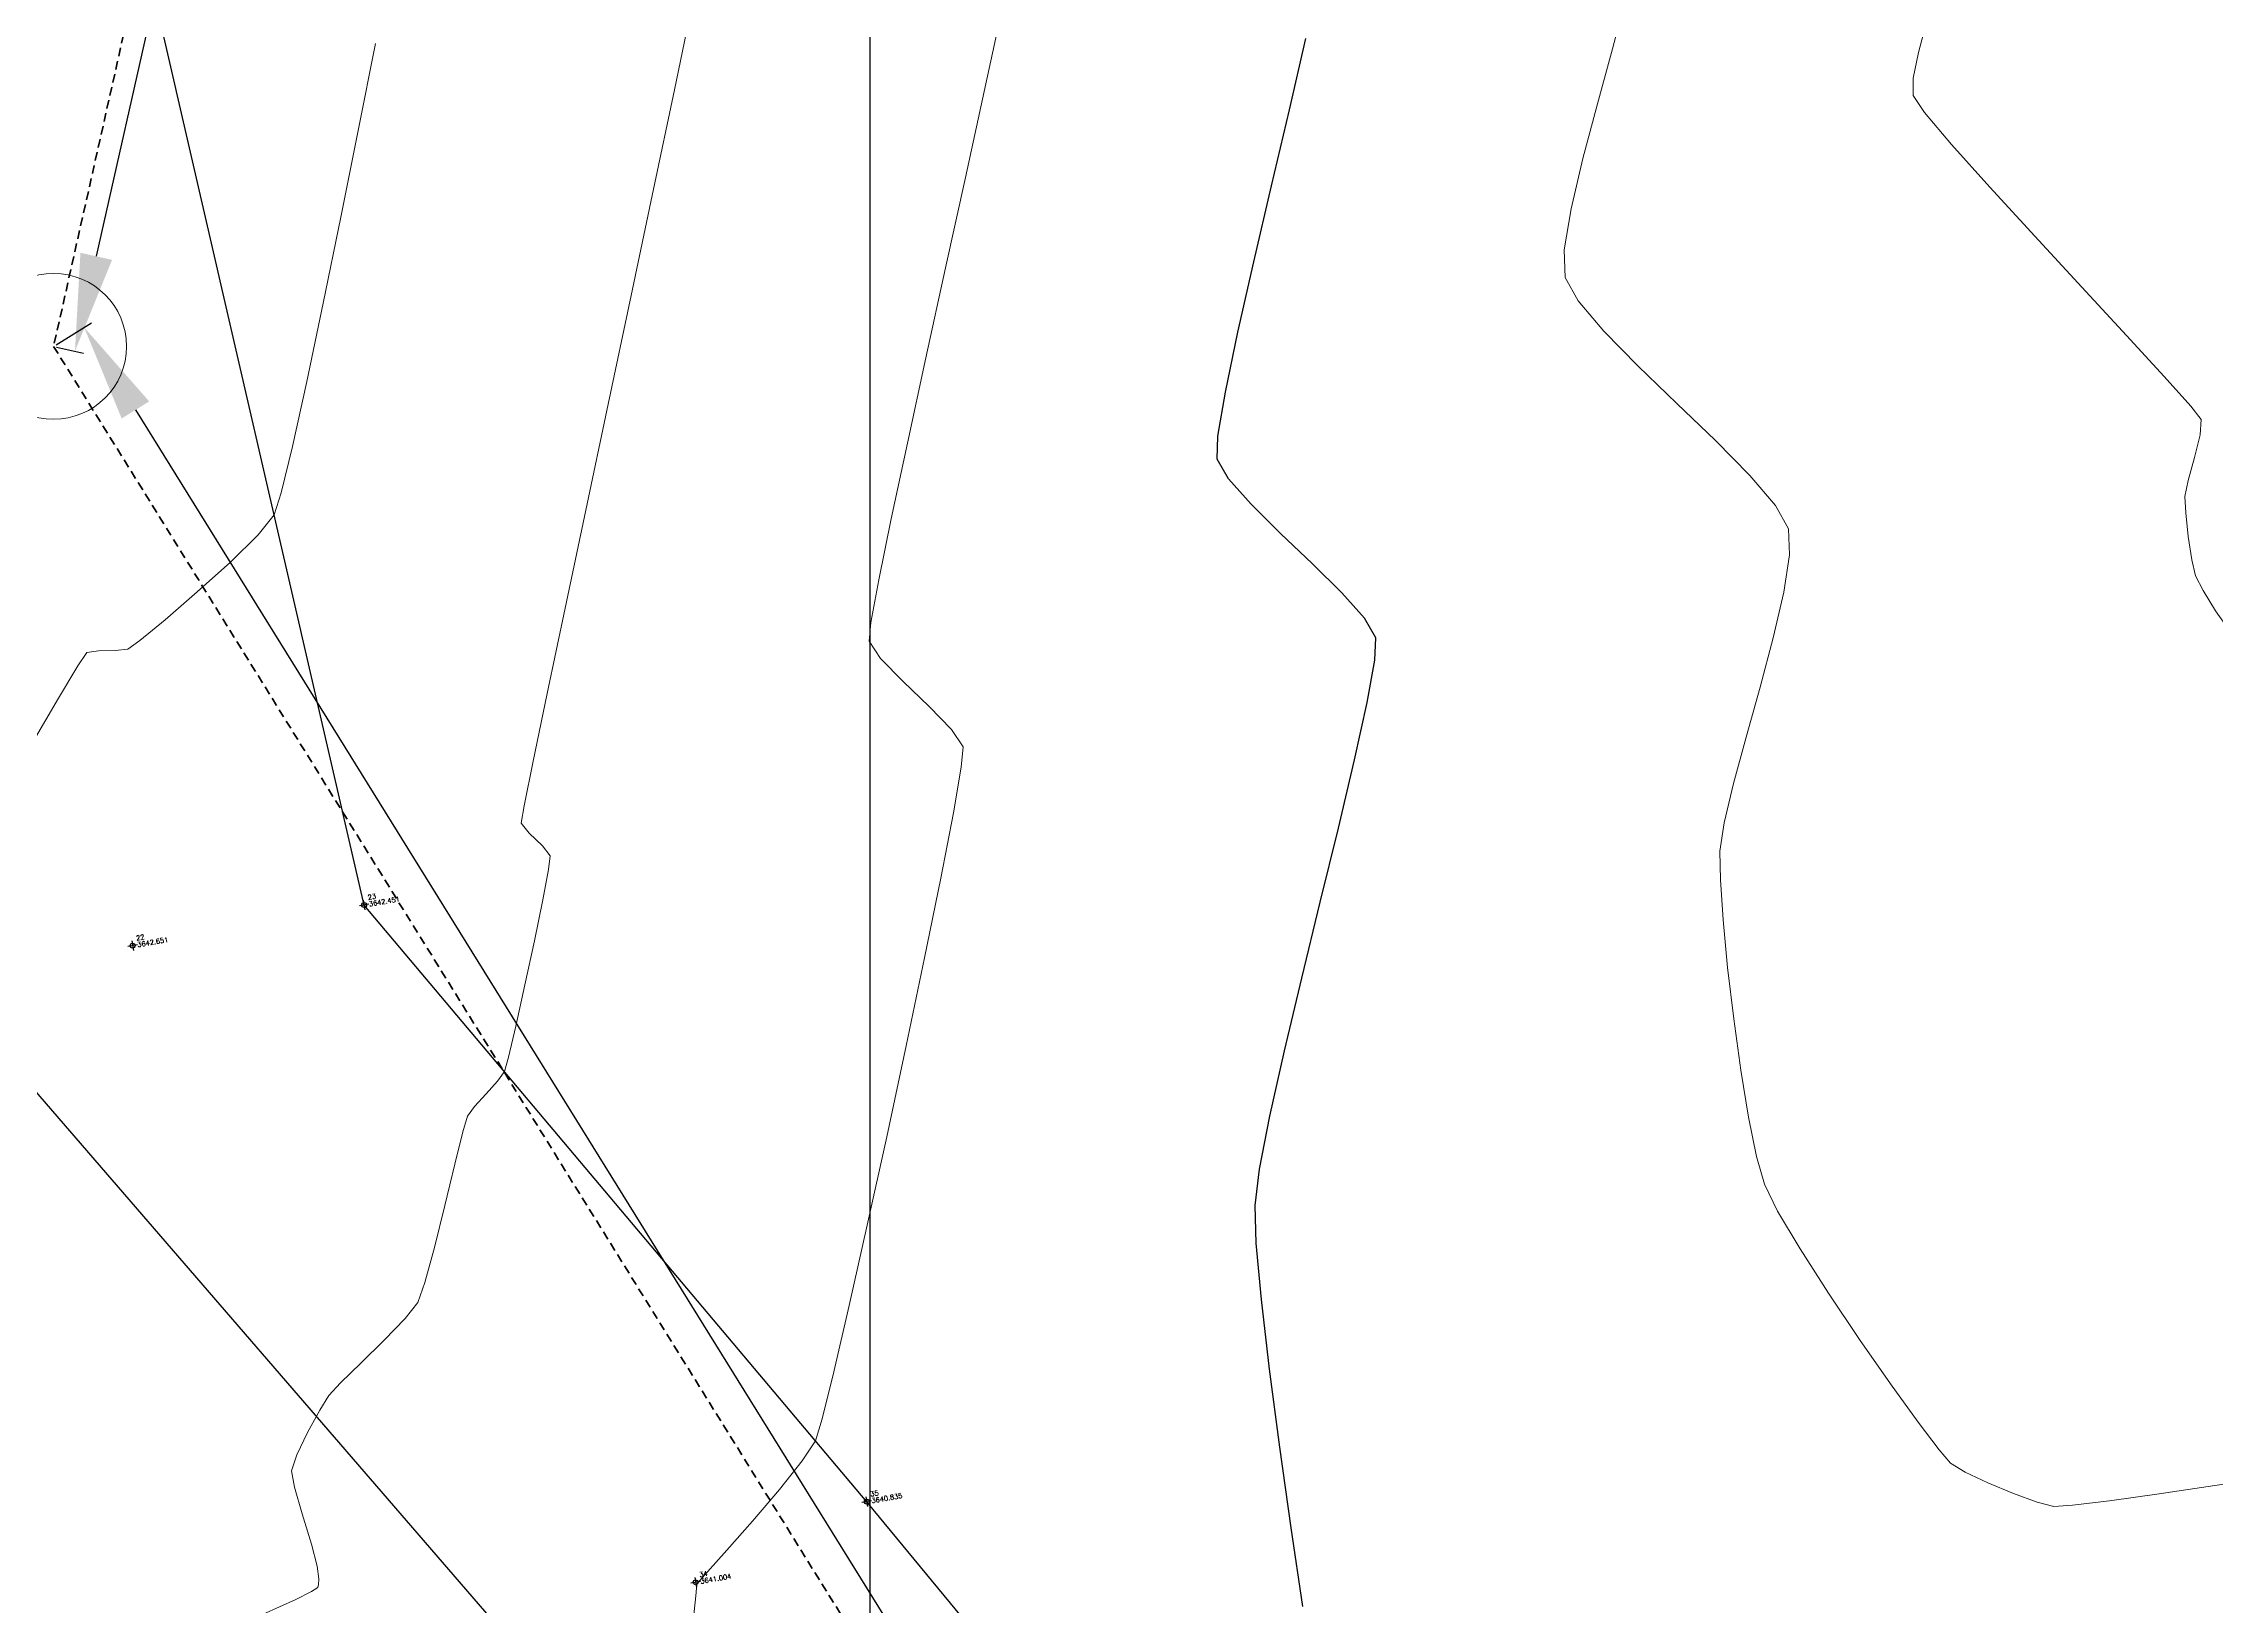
# Model space of a CAD drawing. Header units: millimetres. Extents: x 736950 to 740938, y 8500595 to 8502163.
# Drawn here: x 737682.99 to 737727.71, y 8501255.4 to 8501287.56 of the extents above; entities that cross this region are included whole.
import ezdxf

# ---------------------------------------------------------------- set-up
doc = ezdxf.new("R2010")
doc.units = ezdxf.units.MM
doc.linetypes.add('DASHED', pattern=[0.75, 0.5, -0.25])
doc.layers.add('carretera', color=40, linetype='Continuous')
doc.layers.add('Cuadricula Coordenadas', color=5, linetype='Continuous')
for name, color, linetype, lineweight in [('CONT-MJR', 80, 'Continuous', 30), ('CONT-MNR', 96, 'Continuous', 15), ('COTAS', 40, 'Continuous', 5), ('PERIMETRO', 7, 'Continuous', 35)]:
    doc.layers.add(name, color=color, linetype=linetype, lineweight=lineweight)
doc.styles.add('5mm', font='arial.ttf', dxfattribs={"height": 3})
doc.styles.add('COTAS', font='arial.ttf')
doc.dimstyles.new('Copy of GenDist', dxfattribs={"dimtxt": 2, "dimasz": 2, "dimexe": 0.18, "dimexo": 0.0625, "dimgap": 1, "dimtad": 2, "dimdec": 3, "dimzin": 1, "dimdsep": 46, "dimtxsty": 'COTAS', "dimcen": 0.09, "dimadec": 3, "dimazin": 0, "dimtfac": 1, "dimtdec": 3, "dimtofl": 0, "dimtmove": 0, "dimatfit": 3, "dimfxl": 1, "dimtolj": 1, "dimtzin": 0, "dimarcsym": 0})

# ---------------------------------------------------------------- blocks, each defined once
blk = doc.blocks.new('*D150')
at = {"layer": 'COTAS', "color": 0, "lineweight": -2, "transparency": 16777216}
for p, q in [((737683.2540695663, 8501281.362516567), (737683.9830056843, 8501281.815045748)), ((737684.8849491067, 8501280.020916972), (737744.1766791097, 8501184.513521349)), ((737744.6555406898, 8501182.456740092), (737745.3844768079, 8501182.909269273))]:
    blk.add_line(p, q, dxfattribs=at)
at = {"layer": 'COTAS', "color": 0, "transparency": 16777216}
for points in [[(737685.1681475108, 8501280.196728732), (737684.6017507026, 8501279.845105212), (737683.8300785464, 8501281.720107397)], [(737744.4598775138, 8501184.68933311), (737743.8934807056, 8501184.337709589), (737745.23154967, 8501182.814330924)]]:
    blk.add_solid(points, dxfattribs=at)
at = {"layer": 'Defpoints', "color": 0, "transparency": 16777216}
for p in [(737683.200969866, 8501281.32955186), (737745.23154967, 8501182.814330924), (737744.6024409896, 8501182.423775388)]:
    blk.add_point(p, dxfattribs=at)
at = {"layer": 'COTAS', "color": 0, "transparency": 16777216, "insert": (737716.247970053, 8501233.333242854), "char_height": 2, "attachment_point": 5, "rotation": 301.8323302588892, "style": 'COTAS'}
blk.add_mtext('\\A1;116.415', dxfattribs=at)
blk = doc.blocks.new('*D175')
at = {"layer": 'COTAS', "color": 0, "lineweight": -2, "transparency": 16777216}
for p, q in [((737703.6698720404, 8501372.246364512), (737704.2242780635, 8501372.121936807)), ((737703.6106735491, 8501370.209898759), (737684.0787013737, 8501283.182310764)), ((737683.2619528552, 8501281.315865189), (737683.8163588785, 8501281.191437485))]:
    blk.add_line(p, q, dxfattribs=at)
at = {"layer": 'COTAS', "color": 0, "transparency": 16777216}
for points in [[(737703.2854309385, 8501370.282894343), (737703.9359161598, 8501370.136903174), (737704.0486470538, 8501372.161354423)], [(737683.753458763, 8501283.255306346), (737684.4039439843, 8501283.10931518), (737683.6407278688, 8501281.2308551)]]:
    blk.add_solid(points, dxfattribs=at)
at = {"layer": 'Defpoints', "color": 0, "transparency": 16777216}
for p in [(737703.608889051, 8501372.260051183), (737683.2009698658, 8501281.32955186), (737683.6407278688, 8501281.2308551)]:
    blk.add_point(p, dxfattribs=at)
at = {"layer": 'COTAS', "color": 0, "transparency": 16777216, "insert": (737695.8174414134, 8501326.253351191), "char_height": 2, "attachment_point": 5, "rotation": 77.35047293036105, "style": 'COTAS'}
blk.add_mtext('\\A1;93.192', dxfattribs=at)

msp = doc.modelspace()

# ---------------------------------------------------------------- linework, layer by layer
at = {"linetype": 'Continuous', "extrusion": (-0.172787269436437, 0.9849591664230046, 0)}
for points, elevation in [([(-2195505.426162655, 0), (-2195505.226162654, 0)], 8245940.278062788), ([(-2195500.588162654, 0), (-2195500.388162654, 0)], 8245940.277062787), ([(-2195513.491162655, 0), (-2195513.291162654, 0)], 8245926.397062789), ([(-2195509.736162654, 0), (-2195509.536162654, 0)], 8245925.373062789)]:
    msp.add_lwpolyline(points, dxfattribs=dict(at, elevation=elevation))
at = {"linetype": 'Continuous', "extrusion": (0.9849591664230046, 0.172787269436437, 0)}
for points, elevation in [([(8245940.378062787, 0), (8245940.178062787, 0)], 2195505.326162654), ([(8245940.377062786, 0), (8245940.177062789, 0)], 2195500.488162655), ([(8245926.497062785, 0), (8245926.297062789, 0)], 2195513.391162655), ([(8245925.473062787, 0), (8245925.273062788, 0)], 2195509.636162655)]:
    msp.add_lwpolyline(points, dxfattribs=dict(at, elevation=elevation))
at = {"linetype": 'Continuous'}
for centre in [(737689.5913520321, 8501269.8329954), (737684.8262923723, 8501268.996065632), (737699.9335077961, 8501257.55430654), (737696.4119202902, 8501255.896892156)]:
    msp.add_circle(centre, 0.05, dxfattribs=at)
at = {"layer": 'carretera'}
for p, q in [((737689.5913520321, 8501269.8329954), (737684.4676910897, 8501292.06609639)), ((737699.9335077961, 8501257.55430654), (737689.5913520321, 8501269.8329954)), ((737681.1911996895, 8501267.887291), (737699.5248058869, 8501246.677085584)), ((737712.0879197255, 8501242.839105295), (737699.9335077961, 8501257.55430654))]:
    msp.add_line(p, q, dxfattribs=at)
at = {"layer": 'CONT-MJR', "extrusion": (0.9741361942547738, -0.2259616671978365, 0), "elevation": -1202336.124966029}
msp.add_lwpolyline([(8448104.456394617, 3640.000000000013), (8448105.96134706, 3640.000000000013)], dxfattribs=at)
at = {"layer": 'CONT-MJR', "elevation": 3640}
for points in [[(737708.2620294318, 8501284.632348089), (737708.6306389581, 8501286.199148545)], [(737707.8977420819, 8501283.071035944), (737708.2620294318, 8501284.632348089)], [(737707.1412172486, 8501279.005872874), (737707.1595144928, 8501279.482630573)], [(737708.4487980328, 8501277.481115531), (737707.8421895615, 8501278.079945598)], [(737709.1018580946, 8501276.8576068), (737708.4487980328, 8501277.481115531)], [(737709.7081472822, 8501276.258843618), (737709.1018580946, 8501276.8576068)], [(737710.3882448546, 8501274.872058367), (737710.4075231787, 8501275.333250748)], [(737710.2322867672, 8501274.002971409), (737710.3882448546, 8501274.872058367)], [(737709.6389357247, 8501271.417142052), (737709.9718000217, 8501272.81999695)], [(737709.2658449817, 8501269.88841379), (737709.6389357247, 8501271.417142052)], [(737708.2267251407, 8501265.487059508), (737708.5275885835, 8501266.829365449)], [(737708.0142396768, 8501264.394908478), (737708.2267251407, 8501265.487059508)], [(737707.9222832974, 8501263.646919431), (737708.0142396768, 8501264.394908478)], [(737708.0547090933, 8501261.715703776), (737707.9480769456, 8501262.873801405)], [(737708.2231321408, 8501260.280794108), (737708.0547090933, 8501261.715703776)]]:
    msp.add_lwpolyline(points, dxfattribs=at)
at = {"layer": 'CONT-MJR', "extrusion": (0.9754736389903739, -0.2201162866188637, 0), "elevation": -1151656.253569836}
msp.add_lwpolyline([(8455157.570440954, 3640.000000000003), (8455159.056451088, 3640.000000000003)], dxfattribs=at)
at = {"layer": 'CONT-MJR', "extrusion": (0.9789075771770115, -0.2043035862275386, 0), "elevation": -1014694.792149798}
msp.add_lwpolyline([(8472684.039153874, 3640), (8472685.297245232, 3640)], dxfattribs=at)
at = {"layer": 'CONT-MJR', "extrusion": (0.985880741962095, -0.1674489851515061, 0), "elevation": -696239.3400829132}
msp.add_lwpolyline([(8504776.039162673, 3640.000000000013), (8504776.959442835, 3640.000000000013)], dxfattribs=at)
at = {"layer": 'CONT-MJR', "extrusion": (0.8637746750016242, 0.5038782698488182, 0), "elevation": 4920822.503132611}
msp.add_lwpolyline([(6971474.447951216, 3640.000000000003), (6971474.912424304, 3640.000000000003)], dxfattribs=at)
at = {"layer": 'CONT-MJR', "extrusion": (0.747048493480622, 0.6647695453225375, 0), "elevation": 6202494.296002446}
msp.add_lwpolyline([(5860461.275449971, 3640.000000000013), (5860461.977850402, 3640.000000000013)], dxfattribs=at)
at = {"layer": 'CONT-MJR', "extrusion": (0.7474159785799609, 0.6643563463709514, 0), "elevation": 6199252.8582383}
msp.add_lwpolyline([(5863886.885918973, 3640.00000000001), (5863887.587795084, 3640.00000000001)], dxfattribs=at)
at = {"layer": 'CONT-MJR', "extrusion": (0.8645626108969171, 0.5025251156301603, 0), "elevation": 4909901.205859732}
msp.add_lwpolyline([(6979166.790226668, 3640), (6979167.25404438, 3640)], dxfattribs=at)
at = {"layer": 'CONT-MJR', "extrusion": (0.9766041956179753, -0.2150447513922802, 0), "elevation": -1107703.446485074}
msp.add_lwpolyline([(8461019.361587424, 3640.000000000013), (8461020.57290155, 3640.000000000013)], dxfattribs=at)
at = {"layer": 'CONT-MJR', "extrusion": (0.9714438714036406, -0.237269476992526, 0), "elevation": -1300448.715013464}
msp.add_lwpolyline([(8433540.817458376, 3640.000000000006), (8433542.423927471, 3640.000000000006)], dxfattribs=at)
at = {"layer": 'CONT-MJR', "extrusion": (0.9727600306265631, -0.2318144145979887, 0), "elevation": -1253102.823500106}
msp.add_lwpolyline([(8440704.05176502, 3640.000000000013), (8440705.592179649, 3640.000000000013)], dxfattribs=at)
at = {"layer": 'CONT-MJR', "extrusion": (0.9994439144949439, 0.03334459145083701, 0), "elevation": 1020768.856723132}
msp.add_lwpolyline([(8471936.874603955, 3640.00000000001), (8471937.648152133, 3640.00000000001)], dxfattribs=at)
at = {"layer": 'CONT-MJR', "extrusion": (0.9914405049457059, 0.130559278310674, 0), "elevation": 1841312.220236408}
msp.add_lwpolyline([(8332177.51485117, 3640.000000000013), (8332179.132249411, 3640.000000000013)], dxfattribs=at)
at = {"layer": 'CONT-MJR', "extrusion": (0.9901860736866059, 0.1397552842546695, 0), "elevation": 1918564.441043662}
msp.add_lwpolyline([(8314727.61855442, 3640), (8314729.299077989, 3640)], dxfattribs=at)
at = {"layer": 'CONT-MJR', "extrusion": (0.9891988202058197, 0.1465799921661021, 0), "elevation": 1975854.731587398}
msp.add_lwpolyline([(8301298.44279695, 3640.000000000013), (8301300.076786324, 3640.000000000013)], dxfattribs=at)
at = {"layer": 'CONT-MNR'}
for points, elevation in [([(737695.975070988, 8501286.607573256), (737696.3452761817, 8501288.398446385)], 3642), ([(737689.4779683171, 8501285.808822915), (737689.8234565355, 8501287.562760951)], 3643), ([(737721.6968928039, 8501286.143982176), (737721.4617927592, 8501286.49088104)], 3638), ([(737723.9666226438, 8501283.593806123), (737723.0421558858, 8501284.603619572)], 3638), ([(737688.74998808, 8501282.216683475), (737689.113065092, 8501283.989084119)], 3643), ([(737714.3015050038, 8501282.748376958), (737714.2869281791, 8501283.31546381)], 3639), ([(737724.9351820265, 8501282.546671439), (737723.9666226438, 8501283.593806123)], 3638), ([(737714.5694437701, 8501282.264170863), (737714.3015050038, 8501282.748376958)], 3639), ([(737688.4099785013, 8501280.60475989), (737688.74998808, 8501282.216683475)], 3643), ([(737715.8090470637, 8501280.919938589), (737715.1013339981, 8501281.638903813)], 3639), ([(737726.633186109, 8501280.707738936), (737725.8549858951, 8501281.55404066)], 3638), ([(737694.1544292322, 8501277.960795332), (737694.6150531677, 8501280.139491051)], 3642), ([(737727.3933830165, 8501279.821423225), (737727.1769345293, 8501280.099591412)], 3638), ([(737727.1234351102, 8501278.571548171), (737727.2538931449, 8501279.043850292)], 3638), ([(737687.7407665659, 8501277.863240575), (737687.8841265239, 8501278.314899532)], 3643), ([(737693.7280876758, 8501275.942008425), (737694.1544292322, 8501277.960795332)], 3642), ([(737718.802444283, 8501276.269207038), (737718.9206523808, 8501277.042594606)], 3639), ([(737727.2749379042, 8501276.605969189), (737727.1970062761, 8501276.933901727)], 3638), ([(737727.4296358217, 8501276.304762455), (737727.2749379042, 8501276.605969189)], 3638), ([(737718.5869544925, 8501275.33442659), (737718.802444283, 8501276.269207038)], 3639), ([(737727.688265004, 8501275.888471156), (737727.4296358217, 8501276.304762455)], 3638), ([(737684.9763021576, 8501275.278765302), (737685.4943026995, 8501275.704978649)], 3643), ([(737683.6981964197, 8501274.753143668), (737683.8814171301, 8501275.028288104)], 3643), ([(737684.12323078, 8501275.064711358), (737684.4780668272, 8501275.068580596)], 3643), ([(737684.4780668272, 8501275.068580596), (737684.7314803638, 8501275.095642122)], 3643), ([(737701.8767677703, 8501272.669118429), (737701.9145932595, 8501273.08916451)], 3641), ([(737717.7680518429, 8501272.334251033), (737718.0286325847, 8501273.28969628)], 3639), ([(737692.8823055283, 8501271.872558478), (737693.0692709981, 8501272.795144213)], 3642), ([(737717.5746921593, 8501271.52642214), (737717.7680518429, 8501272.334251033)], 3639), ([(737701.4566837227, 8501270.382921074), (737701.7157366532, 8501271.728738919)], 3641), ([(737693.2578016563, 8501271.051051533), (737692.9848232853, 8501271.314824438)], 3642), ([(737693.4216633405, 8501270.845078273), (737693.2578016563, 8501271.051051533)], 3642), ([(737701.1247927923, 8501268.746559985), (737701.4566837227, 8501270.382921074)], 3641), ([(737717.647713184, 8501268.548029771), (737717.5539746273, 8501269.529192962)], 3639), ([(737700.3432321884, 8501265.061788457), (737700.7452476759, 8501266.934550751)], 3641), ([(737718.0766746509, 8501265.464507485), (737717.9172813308, 8501266.436013516)], 3639), ([(737691.8633899752, 8501265.68412162), (737692.0993864676, 8501265.947336582)], 3642), ([(737691.6241099924, 8501265.169006355), (737691.7171821746, 8501265.489400085)], 3642), ([(737699.9439301436, 8501263.243168198), (737700.3432321884, 8501265.061788457)], 3641), ([(737699.572525355, 8501261.593585068), (737699.9439301436, 8501263.243168198)], 3641), ([(737690.6958574813, 8501261.65298716), (737690.8423260154, 8501262.062138887)], 3642), ([(737721.0005625493, 8501259.978964055), (737720.3636026691, 8501260.892600691)], 3639), ([(737721.5676111263, 8501259.192532158), (737721.0005625493, 8501259.978964055)], 3639), ([(737688.4285296568, 8501258.97961648), (737688.6769886392, 8501259.434855193)], 3642), ([(737688.2064694725, 8501258.517075552), (737688.4285296568, 8501258.97961648)], 3642), ([(737688.0963665304, 8501258.187561085), (737688.2064694725, 8501258.517075552)], 3642), ([(737726.5280702302, 8501257.717163958), (737725.5078519852, 8501257.574881142)], 3639), ([(737728.8204058477, 8501258.054376643), (737727.6750547644, 8501257.884593805)], 3639), ([(737724.3613133255, 8501257.456932757), (737724.0187433951, 8501257.545419455)], 3639), ([(737724.7427997701, 8501257.480539395), (737724.3613133255, 8501257.456932757)], 3639), ([(737725.5078519852, 8501257.574881142), (737724.7427997701, 8501257.480539395)], 3639), ([(737696.6532966379, 8501256.109981503), (737697.0518977072, 8501256.553712718)], 3641), ([(737688.6606447445, 8501255.964126011), (737688.6211482768, 8501256.229213456)], 3642), ([(737696.4393921874, 8501255.858285114), (737696.4952712653, 8501255.936120803)], 3641), ([(737687.5114425615, 8501255.241358344), (737688.1852147178, 8501255.541882848)], 3642), ([(737688.1852147178, 8501255.541882848), (737688.5069107938, 8501255.703308739)], 3642), ([(737688.5069107938, 8501255.703308739), (737688.6186922645, 8501255.774745105)], 3642), ([(737688.6186922645, 8501255.774745105), (737688.6407305709, 8501255.798464982)], 3642), ([(737688.6407305709, 8501255.798464982), (737688.6550272367, 8501255.840695895)], 3642), ([(737696.3483530044, 8501254.971631175), (737696.4145550237, 8501255.614514325)], 3641), ([(737696.4145550237, 8501255.614514325), (737696.4393921874, 8501255.858285114)], 3641)]:
    msp.add_lwpolyline(points, dxfattribs=dict(at, elevation=elevation))
at = {"layer": 'CONT-MNR', "extrusion": (0.9777545663082892, -0.2097522540124166, 0), "elevation": -1061872.178956982}
msp.add_lwpolyline([(8466906.496024178, 3641.000000000009), (8466908.113544893, 3641.000000000009)], dxfattribs=at)
at = {"layer": 'CONT-MNR', "extrusion": (0.9677951159705346, -0.2517391775301958, 0), "elevation": -1426149.868898555}
msp.add_lwpolyline([(8413216.314013023, 3639), (8413217.39638502, 3639)], dxfattribs=at)
at = {"layer": 'CONT-MNR', "extrusion": (0.966188029416692, -0.2578384994757175, 0), "elevation": -1479181.425872923}
msp.add_lwpolyline([(8404055.124875164, 3638.000000000013), (8404055.769217836, 3638.000000000013)], dxfattribs=at)
at = {"layer": 'CONT-MNR', "extrusion": (0.9645522525806319, -0.2638919325057684, 0), "elevation": -1531856.242161482}
msp.add_lwpolyline([(8394611.898365676, 3639.00000000001), (8394613.073172903, 3639.00000000001)], dxfattribs=at)
at = {"layer": 'CONT-MNR', "extrusion": (0.9794504925992393, -0.2016847355332263, 0), "elevation": -992018.1359172569}
msp.add_lwpolyline([(8475376.749075565, 3638), (8475377.292522091, 3638)], dxfattribs=at)
at = {"layer": 'CONT-MNR', "extrusion": (0.9999203665454518, -0.0126198481611019, 0), "elevation": 630377.7697953166}
msp.add_lwpolyline([(8509919.43690268, 3638), (8509919.793282853, 3638)], dxfattribs=at)
at = {"layer": 'CONT-MNR', "extrusion": (0.9788331120206917, -0.2046600567084068, 0), "elevation": -1017792.552196489}
msp.add_lwpolyline([(8472315.640258582, 3642.00000000001), (8472317.726362357, 3642.00000000001)], dxfattribs=at)
at = {"layer": 'CONT-MNR', "extrusion": (0.9770366386556271, -0.2130713653321668, 0), "elevation": -1090618.512367229}
msp.add_lwpolyline([(8463249.893610053, 3641.000000000003), (8463251.703532223, 3641.000000000003)], dxfattribs=at)
at = {"layer": 'CONT-MNR', "extrusion": (0.9663830088845161, -0.2571067485293017, 0), "elevation": -1472822.874115283}
msp.add_lwpolyline([(8405168.982929204, 3639.000000000013), (8405170.150110856, 3639.000000000013)], dxfattribs=at)
at = {"layer": 'CONT-MNR', "extrusion": (0.7636526904238836, 0.6456272673984302, 0), "elevation": 6052025.301127611}
msp.add_lwpolyline([(6015735.928781288, 3638.000000000003), (6015736.792649833, 3638.000000000003)], dxfattribs=at)
at = {"layer": 'CONT-MNR', "extrusion": (0.9804815491359075, -0.1966111182106729, 0), "elevation": -948156.3869615647}
msp.add_lwpolyline([(8480389.976673054, 3643), (8480391.832637398, 3643)], dxfattribs=at)
at = {"layer": 'CONT-MNR', "extrusion": (0.7454260498547537, 0.6665883318795329, 0), "elevation": 6216775.095961023}
msp.add_lwpolyline([(5845321.428707386, 3638.000000000003), (5845322.610135198, 3638.000000000003)], dxfattribs=at)
at = {"layer": 'CONT-MNR', "extrusion": (0.9734404109865884, -0.2289405299597736, 0), "elevation": -1228167.46822463}
msp.add_lwpolyline([(8444386.278338747, 3639.000000000013), (8444387.338351257, 3639.000000000013)], dxfattribs=at)
at = {"layer": 'CONT-MNR', "extrusion": (0.9785665811404816, -0.2059306831801166, 0), "elevation": -1028791.128052882}
msp.add_lwpolyline([(8470984.882642567, 3642.000000000013), (8470987.1208919, 3642.000000000013)], dxfattribs=at)
at = {"layer": 'CONT-MNR', "extrusion": (0.9767519652493808, -0.214372569097524, 0), "elevation": -1101890.42029516}
msp.add_lwpolyline([(8461787.80111239, 3641.000000000013), (8461789.704481587, 3641.000000000013)], dxfattribs=at)
at = {"layer": 'CONT-MNR', "extrusion": (0.9869613095124959, -0.1609576761927782, 0), "elevation": -640251.3484407793}
msp.add_lwpolyline([(8509178.490885062, 3639), (8509179.346953543, 3639)], dxfattribs=at)
at = {"layer": 'CONT-MNR', "extrusion": (0.9767988216689802, -0.2141589642907619, 0), "elevation": -1100039.939340891}
msp.add_lwpolyline([(8462026.666346148, 3641.00000000001), (8462028.56419473, 3641.00000000001)], dxfattribs=at)
at = {"layer": 'CONT-MNR', "extrusion": (0.978422178194228, -0.2066156848297397, 0), "elevation": -1034721.045847936}
msp.add_lwpolyline([(8470260.30960459, 3642), (8470262.594772281, 3642)], dxfattribs=at)
at = {"layer": 'CONT-MNR', "extrusion": (0.7335022760060231, 0.6796869949425132, 0), "elevation": 6319334.106326761}
msp.add_lwpolyline([(5734286.699390088, 3638), (5734288.052665752, 3638)], dxfattribs=at)
at = {"layer": 'CONT-MNR', "extrusion": (0.7616908500530507, 0.6479406214657799, 0), "elevation": 6070236.550999028}
msp.add_lwpolyline([(5997352.856853997, 3639.000000000003), (5997353.67774747, 3639.000000000003)], dxfattribs=at)
at = {"layer": 'CONT-MNR', "extrusion": (0.977186945586455, -0.2123809628366321, 0), "elevation": -1084638.329739336}
msp.add_lwpolyline([(8464012.789786695, 3641.000000000013), (8464014.583148997, 3641.000000000013)], dxfattribs=at)
at = {"layer": 'CONT-MNR', "extrusion": (0.9764491238370276, -0.2157477892306223, 0), "elevation": -1113817.294517877}
msp.add_lwpolyline([(8460221.271018304, 3643.000000000003), (8460222.641604425, 3643.000000000003)], dxfattribs=at)
at = {"layer": 'CONT-MNR', "extrusion": (0.693337430206037, 0.7206130777853597, 0), "elevation": 6637620.19210196}
msp.add_lwpolyline([(5362647.50300906, 3639), (5362648.606801515, 3639)], dxfattribs=at)
at = {"layer": 'CONT-MNR', "extrusion": (0.7454749174118889, 0.6665336807016863, 0), "elevation": 6216346.621754436}
msp.add_lwpolyline([(5845771.069542405, 3638), (5845771.885327767, 3638)], dxfattribs=at)
at = {"layer": 'CONT-MNR', "extrusion": (0.6930504116739492, 0.720889122458211, 0), "elevation": 6639755.18686416}
msp.add_lwpolyline([(5360002.73255229, 3639.000000000003), (5360003.835319473, 3639.000000000003)], dxfattribs=at)
at = {"layer": 'CONT-MNR', "extrusion": (0.9972050452959716, -0.07471343678522258, 0), "elevation": 100505.6462031977}
msp.add_lwpolyline([(8532636.965653263, 3638.000000000013), (8532637.278366333, 3638.000000000013)], dxfattribs=at)
at = {"layer": 'CONT-MNR', "extrusion": (0.9719735551818232, -0.2350902125295896, 0), "elevation": -1281554.210473909}
msp.add_lwpolyline([(8436440.908782857, 3643.00000000001), (8436441.887773214, 3643.00000000001)], dxfattribs=at)
at = {"layer": 'CONT-MNR', "extrusion": (0.9780446036233131, -0.2083956653179624, 0), "elevation": -1050125.50729352}
msp.add_lwpolyline([(8468362.433360452, 3641.00000000001), (8468364.023289498, 3641.00000000001)], dxfattribs=at)
at = {"layer": 'CONT-MNR', "extrusion": (0.71180071890631, 0.7023814751005755, 0), "elevation": 6496248.933708473}
msp.add_lwpolyline([(5533056.740732679, 3639.00000000001), (5533057.746467959, 3639.00000000001)], dxfattribs=at)
at = {"layer": 'CONT-MNR', "extrusion": (0.970293033641974, -0.2419326949088428, 0), "elevation": -1340925.734070431}
msp.add_lwpolyline([(8427212.175936516, 3638.000000000006), (8427212.655929532, 3638.000000000006)], dxfattribs=at)
at = {"layer": 'CONT-MNR', "extrusion": (0.7603593558464073, 0.649502617374893, 0), "elevation": 6082533.61385966}
msp.add_lwpolyline([(5984876.120598526, 3639.000000000013), (5984876.936173639, 3639.000000000013)], dxfattribs=at)
at = {"layer": 'CONT-MNR', "extrusion": (0.9805515422046688, -0.1962617463492202, 0), "elevation": -945096.3100427367}
msp.add_lwpolyline([(8480729.089497918, 3638), (8480729.427617624, 3638)], dxfattribs=at)
at = {"layer": 'CONT-MNR', "extrusion": (0.7769781881210746, -0.6295275174161113, 0), "elevation": -4778621.063890452}
msp.add_lwpolyline([(7069701.675504265, 3643.000000000009), (7069702.202967541, 3643.000000000009)], dxfattribs=at)
at = {"layer": 'CONT-MNR', "extrusion": (0.8742429630701393, 0.4854886626094818, 0), "elevation": 4772219.438938274}
msp.add_lwpolyline([(7074027.936730111, 3639.00000000001), (7074028.482361575, 3639.00000000001)], dxfattribs=at)
at = {"layer": 'CONT-MNR', "extrusion": (0.9989682052266601, 0.04541502995953603, 0), "elevation": 1123051.680117655}
msp.add_lwpolyline([(8459002.431661336, 3638.000000000003), (8459002.7691506, 3638.000000000003)], dxfattribs=at)
at = {"layer": 'CONT-MNR', "extrusion": (0.994353529992139, 0.1061181294226974, 0), "elevation": 1635701.227368294}
msp.add_lwpolyline([(8374988.98643311, 3638), (8374989.475208514, 3638)], dxfattribs=at)
at = {"layer": 'CONT-MNR', "extrusion": (0.7020297329870555, -0.7121476349761499, 0), "elevation": -5536286.13815687}
msp.add_lwpolyline([(6493491.083263864, 3643), (6493491.884135793, 3643)], dxfattribs=at)
at = {"layer": 'CONT-MNR', "extrusion": (0.9797490790573448, -0.2002292238567709, 0), "elevation": -979442.9276573034}
msp.add_lwpolyline([(8476826.977452358, 3641.000000000003), (8476828.265057698, 3641.000000000003)], dxfattribs=at)
at = {"layer": 'CONT-MNR', "extrusion": (0.9992873303718169, 0.03774693839727131, 0), "elevation": 1058090.351608452}
msp.add_lwpolyline([(8467371.809993226, 3639.000000000013), (8467372.345116967, 3639.000000000013)], dxfattribs=at)
at = {"layer": 'CONT-MNR', "extrusion": (0.9888478064344585, 0.1489295662713076, 0), "elevation": 1995591.407024954}
msp.add_lwpolyline([(8296599.656503892, 3638), (8296600.144896596, 3638)], dxfattribs=at)
at = {"layer": 'CONT-MNR', "extrusion": (0.6708203162401272, -0.7416199183675529, 0), "elevation": -5809860.955850001}
msp.add_lwpolyline([(6249911.587505382, 3643), (6249912.505440775, 3643)], dxfattribs=at)
at = {"layer": 'CONT-MNR', "extrusion": (0.9835145191494978, -0.1808291752514849, 0), "elevation": -811739.9840951194}
msp.add_lwpolyline([(8494525.718959581, 3641.00000000001), (8494526.605551565, 3641.00000000001)], dxfattribs=at)
at = {"layer": 'CONT-MNR', "extrusion": (-0.6520259117605853, 0.7581966831850279, 0), "elevation": 5964648.985340999}
msp.add_lwpolyline([(-6102362.737680835, 3643), (-6102363.612536945, 3643)], dxfattribs=at)
at = {"layer": 'CONT-MNR', "extrusion": (0.9785955612669557, -0.2057929237573828, 0), "elevation": -1027598.623893141}
msp.add_lwpolyline([(8471121.256552149, 3642), (8471123.051095648, 3642)], dxfattribs=at)
at = {"layer": 'CONT-MNR', "extrusion": (0.9949822634061123, -0.1000514642933822, 0), "elevation": -116566.6417212831}
msp.add_lwpolyline([(8532426.06668627, 3641.00000000001), (8532426.454994053, 3641.00000000001)], dxfattribs=at)
at = {"layer": 'CONT-MNR', "extrusion": (0.8187716710640818, 0.5741192826085283, 0), "elevation": 5484776.946457221}
msp.add_lwpolyline([(6537059.686043534, 3638), (6537060.174233166, 3638)], dxfattribs=at)
at = {"layer": 'CONT-MNR', "extrusion": (0.5989671406995442, -0.8007736036872173, 0), "elevation": -6365747.77992123}
msp.add_lwpolyline([(5682702.897149576, 3643), (5682703.202881174, 3643)], dxfattribs=at)
at = {"layer": 'CONT-MNR', "extrusion": (0.8328659157640177, 0.5534748109521916, 0), "elevation": 5319646.889421527}
msp.add_lwpolyline([(6672123.62410728, 3641.000000000003), (6672124.049903257, 3641.000000000003)], dxfattribs=at)
at = {"layer": 'CONT-MNR', "extrusion": (0.9662506328166932, -0.2576037938023045, 0), "elevation": -1477139.726820831}
msp.add_lwpolyline([(8404400.723886527, 3639.000000000013), (8404401.7783966, 3639.000000000013)], dxfattribs=at)
at = {"layer": 'CONT-MNR', "extrusion": (0.8586366263021088, -0.5125847675970608, 0), "elevation": -3724221.701721473}
msp.add_lwpolyline([(7677630.530457241, 3643.000000000013), (7677631.300306725, 3643.000000000013)], dxfattribs=at)
at = {"layer": 'CONT-MNR', "extrusion": (0.1489451463620838, -0.9888454598040978, 0), "elevation": -8296572.780582024}
msp.add_lwpolyline([(1995679.010262694, 3643.000000000003), (1995679.254804091, 3643.000000000003)], dxfattribs=at)
at = {"layer": 'CONT-MNR', "extrusion": (0.7163859043546426, 0.697704261160831, 0), "elevation": 6459853.765935384}
msp.add_lwpolyline([(5575496.266001571, 3641), (5575496.929084705, 3641)], dxfattribs=at)
at = {"layer": 'CONT-MNR', "extrusion": (0.6914738109859786, 0.7224015287362888, 0), "elevation": 6651434.347158058}
msp.add_lwpolyline([(5345491.787519015, 3641.000000000003), (5345492.532490629, 3641.000000000003)], dxfattribs=at)
at = {"layer": 'CONT-MNR', "extrusion": (0.9630980933205289, -0.2691506318817812, 0), "elevation": -1577628.250937244}
msp.add_lwpolyline([(8386117.369660281, 3639.00000000001), (8386118.434774305, 3639.00000000001)], dxfattribs=at)
at = {"layer": 'CONT-MNR', "extrusion": (0.8639972623632135, -0.5034965050810905, 0), "elevation": -3643005.439333181}
msp.add_lwpolyline([(7716497.475077162, 3643.00000000001), (7716498.5074042, 3643.00000000001)], dxfattribs=at)
at = {"layer": 'CONT-MNR', "extrusion": (0.979011821147319, -0.2038034691898301, 0), "elevation": -1010378.65298476}
msp.add_lwpolyline([(8473190.967959024, 3642.000000000013), (8473192.388505615, 3642.000000000013)], dxfattribs=at)
at = {"layer": 'CONT-MNR', "extrusion": (0.7166082595947448, 0.6974758793539679, 0), "elevation": 6458076.287497709}
msp.add_lwpolyline([(5577553.639059525, 3641.000000000003), (5577554.301828618, 3641.000000000003)], dxfattribs=at)
at = {"layer": 'CONT-MNR', "extrusion": (0.833556632108224, 0.5524340151261462, 0), "elevation": 5311308.749759158}
msp.add_lwpolyline([(6678760.934191252, 3641.00000000001), (6678761.359448195, 3641.00000000001)], dxfattribs=at)
at = {"layer": 'CONT-MNR', "extrusion": (0.9856530989770318, -0.1687837921039038, 0), "elevation": -707758.8978457607}
msp.add_lwpolyline([(8503816.917700939, 3641.000000000013), (8503817.87176836, 3641.000000000013)], dxfattribs=at)
at = {"layer": 'CONT-MNR', "extrusion": (0.9849745955589828, -0.1726992938706414, 0), "elevation": -741554.9009975677}
msp.add_lwpolyline([(8500935.507219082, 3642), (8500935.864277806, 3642)], dxfattribs=at)
at = {"layer": 'CONT-MNR', "extrusion": (0.7820721138264012, 0.6231879401714259, 0), "elevation": 5874818.871519526}
msp.add_lwpolyline([(6188885.855705564, 3642), (6188886.119159874, 3642)], dxfattribs=at)
at = {"layer": 'CONT-MNR', "extrusion": (0.9895334893438581, -0.1443034076762179, 0), "elevation": -496766.2050080971}
msp.add_lwpolyline([(8518747.44820447, 3639), (8518748.037330803, 3639)], dxfattribs=at)
at = {"layer": 'CONT-MNR', "extrusion": (0.9918038651828237, -0.1277696873613269, 0), "elevation": -354557.5311239709}
msp.add_lwpolyline([(8525847.858844677, 3642), (8525848.140969113, 3642)], dxfattribs=at)
at = {"layer": 'CONT-MNR', "extrusion": (0.9998865106665924, 0.01506538373180294, 0), "elevation": 865708.6755843553}
msp.add_lwpolyline([(8489191.553521128, 3639), (8489192.142821735, 3639)], dxfattribs=at)
at = {"layer": 'CONT-MNR', "extrusion": (0.982425904742788, -0.1866529980748087, 0), "elevation": -862058.5466651018}
msp.add_lwpolyline([(8489560.468934625, 3642), (8489561.108630108, 3642)], dxfattribs=at)
at = {"layer": 'CONT-MNR', "extrusion": (0.9977517208137084, 0.06701868107687305, 0), "elevation": 1305802.830278186}
msp.add_lwpolyline([(8432715.444378788, 3639), (8432716.271273095, 3639)], dxfattribs=at)
at = {"layer": 'CONT-MNR', "extrusion": (0.9794995176335353, -0.201446506436999, 0), "elevation": -989980.9306294139}
msp.add_lwpolyline([(8475594.677354243, 3642.000000000013), (8475595.533681748, 3642.000000000013)], dxfattribs=at)
at = {"layer": 'CONT-MNR', "extrusion": (0.9777602791948163, -0.2097256217749152, 0), "elevation": -1061646.942195313}
msp.add_lwpolyline([(8466915.45808289, 3642.000000000006), (8466916.389567861, 3642.000000000006)], dxfattribs=at)
at = {"layer": 'CONT-MNR', "extrusion": (0.9787594889235891, -0.2050118602472418, 0), "elevation": -1020828.944313451}
msp.add_lwpolyline([(8471933.08215291, 3641.000000000006), (8471934.933485394, 3641.000000000006)], dxfattribs=at)
at = {"layer": 'CONT-MNR', "extrusion": (0.9932140974724184, 0.1163002862509354, 0), "elevation": 1721411.533294863}
msp.add_lwpolyline([(8357781.929857064, 3639.000000000013), (8357782.994700643, 3639.000000000013)], dxfattribs=at)
at = {"layer": 'CONT-MNR', "extrusion": (0.9761127704446942, -0.2172644917486142, 0), "elevation": -1126952.253175638}
msp.add_lwpolyline([(8458470.050090093, 3642), (8458470.915198434, 3642)], dxfattribs=at)
at = {"layer": 'CONT-MNR', "extrusion": (0.9734960513220886, -0.2287038217002539, 0), "elevation": -1226131.389939252}
msp.add_lwpolyline([(8444662.674370864, 3642), (8444663.331584895, 3642)], dxfattribs=at)
at = {"layer": 'CONT-MNR', "extrusion": (0.9905839297190544, 0.1369068229941653, 0), "elevation": 1894652.892706239}
msp.add_lwpolyline([(8320219.297454117, 3639.00000000001), (8320220.36187538, 3639.00000000001)], dxfattribs=at)
at = {"layer": 'CONT-MNR', "extrusion": (0.9635555578959516, -0.2675082930449477, 0), "elevation": -1563351.578154775}
msp.add_lwpolyline([(8388781.350353094, 3642.00000000001), (8388781.658404745, 3642.00000000001)], dxfattribs=at)
at = {"layer": 'CONT-MNR', "extrusion": (-0.8064687036599405, 0.591276779534809, 0), "elevation": 4431675.526452735}
msp.add_lwpolyline([(-7292185.488255267, 3642), (-7292185.730574247, 3642)], dxfattribs=at)
at = {"layer": 'CONT-MNR', "extrusion": (0.7462222415225545, -0.665696902694503, 0), "elevation": -5108784.158166567}
msp.add_lwpolyline([(6834913.07670465, 3642), (6834913.429747832, 3642)], dxfattribs=at)
at = {"layer": 'CONT-MNR', "extrusion": (-0.7996713749603475, 0.6004379169148362, 0), "elevation": 4514571.191819449}
msp.add_lwpolyline([(-7241156.74080172, 3642.000000000013), (-7241156.984303663, 3642.000000000013)], dxfattribs=at)
at = {"layer": 'CONT-MNR', "extrusion": (0.9798628273316242, 0.1996718297949802, 0), "elevation": 2420325.751255154}
msp.add_lwpolyline([(8182771.670142055, 3639), (8182772.495706537, 3639)], dxfattribs=at)
at = {"layer": 'CONT-MNR', "extrusion": (0.9710368544466057, -0.23892975391617, 0), "elevation": -1314879.440579423}
msp.add_lwpolyline([(8431297.579126881, 3642), (8431298.266743049, 3642)], dxfattribs=at)
at = {"layer": 'CONT-MNR', "extrusion": (0.9720786667141357, -0.234655206034873, 0), "elevation": -1277771.842404531}
msp.add_lwpolyline([(8437000.128655922, 3642.000000000011), (8437001.003307246, 3642.000000000011)], dxfattribs=at)
at = {"layer": 'CONT-MNR', "extrusion": (0.9614530619362681, 0.2749691067981543, 0), "elevation": 3046866.611148524}
msp.add_lwpolyline([(7970716.618066748, 3639.00000000001), (7970717.207487463, 3639.00000000001)], dxfattribs=at)
at = {"layer": 'CONT-MNR', "extrusion": (0.8979504565482657, 0.4400965548430951, 0), "elevation": 4403811.614628673}
msp.add_lwpolyline([(7309046.021345231, 3639.000000000013), (7309046.641971755, 3639.000000000013)], dxfattribs=at)
at = {"layer": 'CONT-MNR', "extrusion": (0.9704245349977908, -0.2414046848640708, 0), "elevation": -1336371.179939959}
msp.add_lwpolyline([(8427916.05589209, 3642.000000000006), (8427916.950326908, 3642.000000000006)], dxfattribs=at)
at = {"layer": 'CONT-MNR', "extrusion": (0.8599658776490802, 0.5103515350023426, 0), "elevation": 4973045.782086578}
msp.add_lwpolyline([(6934299.792452079, 3639), (6934300.694990934, 3639)], dxfattribs=at)
at = {"layer": 'CONT-MNR', "extrusion": (0.964863779673559, -0.2627506168861532, 0), "elevation": -1521940.676780595}
msp.add_lwpolyline([(8396388.569163194, 3642.00000000001), (8396389.316372758, 3642.00000000001)], dxfattribs=at)
at = {"layer": 'CONT-MNR', "extrusion": (0.8413015146581126, 0.5405661489900803, 0), "elevation": 5216139.096885372}
msp.add_lwpolyline([(6753338.159666407, 3639.000000000013), (6753339.239537281, 3639.000000000013)], dxfattribs=at)
at = {"layer": 'CONT-MNR', "extrusion": (0.8295111991403452, 0.5584900809331771, 0), "elevation": 5359817.187384916}
msp.add_lwpolyline([(6639881.611651621, 3639), (6639882.762118306, 3639)], dxfattribs=at)
at = {"layer": 'CONT-MNR', "extrusion": (-0.7184197421041617, 0.6956098577183836, 0), "elevation": 5383589.808001533}
msp.add_lwpolyline([(-6620618.089720101, 3642.000000000003), (-6620618.709097495, 3642.000000000003)], dxfattribs=at)
at = {"layer": 'CONT-MNR', "extrusion": (-0.7838781616020756, 0.620914670275514, 0), "elevation": 4700298.449690674}
msp.add_lwpolyline([(-7121995.91378043, 3642), (-7121996.331025458, 3642)], dxfattribs=at)
at = {"layer": 'CONT-MNR', "extrusion": (0.9738929701766452, -0.2270076708847345, 0), "elevation": -1211411.166156835}
msp.add_lwpolyline([(8446780.963137109, 3641.000000000006), (8446782.365396857, 3641.000000000006)], dxfattribs=at)
at = {"layer": 'CONT-MNR', "extrusion": (0.6983517806132868, -0.7157546999595964, 0), "elevation": -5569650.301930953}
msp.add_lwpolyline([(6464875.08595015, 3642), (6464875.76252998, 3642)], dxfattribs=at)
at = {"layer": 'CONT-MNR', "extrusion": (0.6987748718131039, -0.7153416516061261, 0), "elevation": -5565826.760371998}
msp.add_lwpolyline([(6468166.606772902, 3642.000000000003), (6468167.192974015, 3642.000000000003)], dxfattribs=at)
at = {"layer": 'CONT-MNR', "extrusion": (0.7356556226416343, -0.6773557446982712, 0), "elevation": -5215692.161484599}
msp.add_lwpolyline([(6753677.320460018, 3642.000000000013), (6753677.668949954, 3642.000000000013)], dxfattribs=at)
at = {"layer": 'CONT-MNR', "extrusion": (0.9705302829085785, -0.2409791898845101, 0), "elevation": -1332667.336843219}
msp.add_lwpolyline([(8428499.66657155, 3641), (8428500.662752308, 3641)], dxfattribs=at)
at = {"layer": 'CONT-MNR', "extrusion": (0.8516555898531576, -0.5241018567720117, 0), "elevation": -3827269.169379436}
msp.add_lwpolyline([(7626769.123815757, 3642), (7626769.485003826, 3642)], dxfattribs=at)
at = {"layer": 'CONT-MNR', "extrusion": (0.9574300360200487, -0.2886654224645698, 0), "elevation": -1747724.402406621}
msp.add_lwpolyline([(8352308.684902791, 3641.000000000011), (8352309.158150097, 3641.000000000011)], dxfattribs=at)
at = {"layer": 'CONT-MNR', "extrusion": (0.7978167288462622, 0.6029000474150334, 0), "elevation": 5713976.178135972}
msp.add_lwpolyline([(6337673.714120832, 3639.000000000004), (6337674.431968386, 3639.000000000004)], dxfattribs=at)
at = {"layer": 'CONT-MNR', "extrusion": (0.8339598903763905, -0.5518250639862227, 0), "elevation": -4075996.410655284}
msp.add_lwpolyline([(7496789.09800277, 3641), (7496789.593885856, 3641)], dxfattribs=at)
at = {"layer": 'CONT-MNR', "extrusion": (0.7583804413895415, 0.6518121708880589, 0), "elevation": 6100697.772553819}
msp.add_lwpolyline([(5966331.726590094, 3639.000000000006), (5966332.085873229, 3639.000000000006)], dxfattribs=at)
at = {"layer": 'CONT-MNR', "extrusion": (0.9848658812874221, 0.1733181925706285, 0), "elevation": 2199946.540787609}
msp.add_lwpolyline([(8244744.033263671, 3642.00000000001), (8244744.369401154, 3642.00000000001)], dxfattribs=at)
at = {"layer": 'CONT-MNR', "extrusion": (-0.7822073779812018, 0.6230181520885034, 0), "elevation": 4719405.004654359}
msp.add_lwpolyline([(-7109345.908134193, 3641.00000000001), (-7109346.65926845, 3641.00000000001)], dxfattribs=at)
at = {"layer": 'CONT-MNR', "extrusion": (-0.5219476802926035, -0.8529775020697616, 0), "elevation": -7636434.518613403}
msp.add_lwpolyline([(-3807951.25369698, 3639), (-3807951.60508748, 3639)], dxfattribs=at)
at = {"layer": 'CONT-MNR', "extrusion": (-0.4309221353581509, -0.9023891141067535, 0), "elevation": -7989343.793139922}
msp.add_lwpolyline([(-2997667.019820022, 3639.000000000006), (-2997667.537039317, 3639.000000000006)], dxfattribs=at)
at = {"layer": 'CONT-MNR', "extrusion": (0.9588534059431706, 0.2839016483065594, 0), "elevation": 3120855.917728863}
msp.add_lwpolyline([(7942028.593788076, 3642), (7942029.167482133, 3642)], dxfattribs=at)
at = {"layer": 'CONT-MNR', "extrusion": (-0.761600044856411, 0.6480473529571066, 0), "elevation": 4947386.685172018}
msp.add_lwpolyline([(-6952620.797133943, 3641.000000000004), (-6952621.651351645, 3641.000000000004)], dxfattribs=at)
at = {"layer": 'CONT-MNR', "extrusion": (-0.3839863859840303, -0.9233387544010722, 0), "elevation": -8132816.507169631}
msp.add_lwpolyline([(-2583198.502717474, 3639.00000000001), (-2583199.076224911, 3639.00000000001)], dxfattribs=at)
at = {"layer": 'CONT-MNR', "extrusion": (-0.3381825850324253, -0.9410805168426274, 0), "elevation": -8249853.260354785}
msp.add_lwpolyline([(-2180719.551890111, 3639.000000000013), (-2180720.070606544, 3639.000000000013)], dxfattribs=at)
at = {"layer": 'CONT-MNR', "extrusion": (0.1444431237927911, -0.9895131045059385, 0), "elevation": -8305546.391696703}
msp.add_lwpolyline([(1957939.447042213, 3639), (1957938.287901896, 3639)], dxfattribs=at)
at = {"layer": 'CONT-MNR', "extrusion": (0.9573440757514686, 0.2889503774414672, 0), "elevation": 3162663.047925481}
msp.add_lwpolyline([(7925472.349714303, 3642), (7925473.000967034, 3642)], dxfattribs=at)
at = {"layer": 'CONT-MNR', "extrusion": (-0.7506322180984187, 0.660720268459087, 0), "elevation": 5063213.338058005}
msp.add_lwpolyline([(-6868728.457708432, 3641.000000000003), (-6868729.260545088, 3641.000000000003)], dxfattribs=at)
at = {"layer": 'CONT-MNR', "extrusion": (0.9691103471698999, 0.2466275228117012, 0), "elevation": 2811545.44034275}
msp.add_lwpolyline([(8056721.058433144, 3642.000000000003), (8056721.526631484, 3642.000000000003)], dxfattribs=at)
at = {"layer": 'CONT-MNR', "extrusion": (0.9989659511258524, -0.04546458502198245, 0), "elevation": 350419.7799410908}
msp.add_lwpolyline([(8526003.83524122, 3642), (8526003.958799107, 3642)], dxfattribs=at)
at = {"layer": 'CONT-MNR', "extrusion": (-0.740003222569855, 0.6726033233535423, 0), "elevation": 5172075.211534659}
msp.add_lwpolyline([(-6787133.90296622, 3641.00000000001), (-6787134.13791209, 3641.00000000001)], dxfattribs=at)
at = {"layer": 'COTAS'}
msp.add_circle((737683.2009698659, 8501281.32955186), 1.5, dxfattribs=at)
at = {"layer": 'Cuadricula Coordenadas', "color": 8}
msp.add_line((737700, 8500595.507225098), (737700, 8502130.641312933), dxfattribs=at)
at = {"layer": 'PERIMETRO', "linetype": 'DASHED', "ltscale": 0.35}
for points in [[(738505.2945807902, 8501473.002765065), (738158.5425738312, 8501412.173509907), (738158.5425738312, 8501412.173509907), (738158.5425738312, 8501412.173509907), (738158.5425738312, 8501412.173509907), (738042.3158710625, 8501381.498171696), (737981.1961052574, 8501351.494217444), (737950.6537477591, 8501343.089650117), (737921.3905846927, 8501338.747753197), (737870.7162104911, 8501338.053293455), (737782.1367684584, 8501322.717628885), (737738.6411665253, 8501340.79069492), (737735.1536829113, 8501350.925961591), (737703.608889051, 8501372.260051185), (737683.200969866, 8501281.329551859)], [(737683.200969866, 8501281.329551859), (737744.6024409891, 8501182.423775388), (737752.754863814, 8501178.840202238), (737760.1534312089, 8501181.935448542), (737818.0712830903, 8501217.512164854), (737892.6513328891, 8501224.540148428), (737966.6724460352, 8501242.248666123), (737994.6087461784, 8501268.421881564), (738169.7309229737, 8501324.89666196), (738221.1104446506, 8501260.626977284), (738220.501630505, 8501242.23256058), (738236.8284346196, 8501144.032219619), (738320.8206677334, 8501132.278902221)]]:
    msp.add_lwpolyline(points, dxfattribs=at)

# ---------------------------------------------------------------- texts
at = {"color": 2, "char_height": 0.1, "width": 0.3, "attachment_point": 1, "rotation": 9.94991650582834, "style": '5mm'}
for s, insert in [('\\Ftxt.shx;\\W1.0000000000;\\T1.0000000000;\\o\\l23', (737689.6570183677, 8501270.037416369)), ('\\Ftxt.shx;\\W1.0000000000;\\T1.0000000000;\\o\\l22', (737684.8919587078, 8501269.2004866)), ('\\Ftxt.shx;\\W1.0000000000;\\T1.0000000000;\\o\\l35', (737699.9991741317, 8501257.758727508)), ('\\Ftxt.shx;\\W1.0000000000;\\T1.0000000000;\\o\\l34', (737696.4775866257, 8501256.101313125))]:
    msp.add_mtext(s, dxfattribs=dict(at, insert=insert))
at = {"color": 1, "char_height": 0.1, "attachment_point": 1, "rotation": 9.94991650582834, "style": '5mm'}
for s, insert, width in [('\\Ftxt.shx;\\W1.0000000000;\\T1.0000000000;\\o\\l3642.451', (737689.6812085855, 8501269.899522085), 0.7999999999999999), ('\\Ftxt.shx;\\W1.0000000000;\\T1.0000000000;\\o\\l3642.651', (737684.9161489257, 8501269.062592316), 0.7999999999999999), ('\\Ftxt.shx;\\W1.0000000000;\\T1.0000000000;\\o\\l3640.835', (737700.0233643495, 8501257.620833226), 0.8166666666666667), ('\\Ftxt.shx;\\W1.0000000000;\\T1.0000000000;\\o\\l3641.004', (737696.5017768436, 8501255.963418841), 0.7666666666666668)]:
    msp.add_mtext(s, dxfattribs=dict(at, insert=insert, width=width))

# ---------------------------------------------------------------- dimensions: what is measured, and where the dimension line sits
at = {"layer": 'COTAS'}
for p1, p2, distance, picture, middle in [((737703.608889051, 8501372.260051185), (737683.2009698659, 8501281.32955186), 0.45069740590677454, '*D175', (737695.8174414134, 8501326.253351191)), ((737683.2009698659, 8501281.32955186), (737744.6024409891, 8501182.423775388), 0.7404804922133937, '*D150', (737716.247970053, 8501233.333242854))]:
    dim = msp.add_aligned_dim(p1=p1, p2=p2, distance=distance, dimstyle='Copy of GenDist', dxfattribs=at)
    dim.commit()
    dim.dimension.update_dxf_attribs({"geometry": picture, "text_midpoint": middle})

doc.saveas('drawing.dxf')
